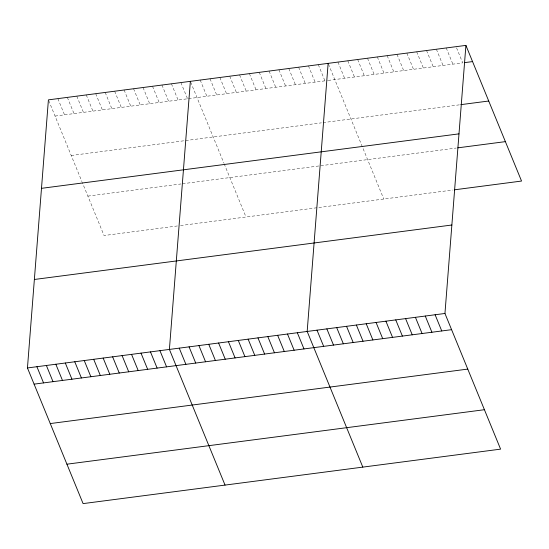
<?xml version="1.0" encoding="UTF-8"?>
<svg xmlns="http://www.w3.org/2000/svg" width="549" height="549" viewBox="0 0 549 549"><rect width="100%" height="100%" fill="white"/><g stroke="black" fill="none" stroke-linecap="round" stroke-linejoin="round"><path stroke-width="0.41" stroke-dasharray="2.75 2.06" d="M55.058 116.065L327.396 80.531M328.22 80.422L462.711 62.874L456.068 46.679M71.226 155.491L321.426 122.846M323.066 122.626L460.837 104.653M87.881 196.103L180.937 183.963M182.515 183.757L456.178 148.052M177.389 225.962L104.049 235.528L82.226 182.323M180.546 225.55L452.664 190.043M446.227 47.962L452.87 64.158M436.386 49.245L443.029 65.441M426.546 50.529L433.188 66.731M416.705 51.812L423.348 68.014M406.864 53.095L413.507 69.298M397.023 54.378L403.666 70.581M387.182 55.662L393.825 71.864M377.341 56.945L383.984 73.147M367.501 58.235L374.144 74.431M357.66 59.518L364.303 75.714M347.819 60.802L354.462 76.997M337.978 62.085L344.621 78.287M328.453 64.137L383.778 199.033M318.296 64.652L324.939 80.854M308.456 65.935L315.099 82.137M298.615 67.218L305.258 83.421M288.774 68.501L295.417 84.704M278.933 69.785L285.576 85.987M269.092 71.075L275.735 87.27M259.245 72.358L265.894 88.554M249.404 73.641L256.054 89.837M239.563 74.925L246.213 91.127M229.722 76.208L236.372 92.41M219.881 77.491L226.531 93.694M210.041 78.775L216.683 94.977M200.2 80.058L206.843 96.26M190.675 82.117L223.882 163.08M224.177 163.801L246 217.006M180.896 82.576L187.538 98.779M171.432 83.812L178.075 100.014M161.969 85.047L168.612 101.249M152.505 86.282L159.148 102.485M143.042 87.517L149.685 103.72M133.579 88.753L140.221 104.955M124.115 89.988L130.758 106.19M114.652 91.223L121.295 107.426M105.188 92.458L111.831 108.654M95.725 93.694L102.368 109.889M86.262 94.929L92.911 111.124M76.798 96.164L83.448 112.36M67.335 97.393L73.985 113.595M57.871 98.628L64.521 114.83M48.724 100.639L81.931 181.602"/><path stroke-width="0.82" d="M465.909 45.389L444.951 313.472L500.592 449.137L83.091 503.611L27.45 367.947L48.408 99.863L465.909 45.389L521.55 181.053L454.304 189.83M190.359 81.341L169.401 349.425L225.042 485.09M328.137 63.368L307.172 331.445L362.814 467.11M464.351 62.661L472.552 61.591M460.837 104.653L488.72 101.016M41.491 188.334L458.991 133.86M457.818 147.839L505.382 141.635M34.367 279.475L451.868 225.008M27.45 367.947L444.951 313.472M34.093 384.142L451.594 329.675M50.261 423.567L467.762 369.093M66.923 464.186L484.424 409.712M435.11 314.755L441.753 330.958M425.269 316.039L431.912 332.241M415.428 317.322L422.071 333.524M405.587 318.605L412.23 334.808M395.747 319.889L402.39 336.091M385.906 321.172L392.549 337.374M376.065 322.462L382.708 338.658M366.224 323.745L372.867 339.941M356.383 325.029L363.026 341.224M346.543 326.312L353.185 342.514M336.695 327.595L343.345 343.798M326.854 328.878L333.504 345.081M317.013 330.162L323.663 346.364M297.332 332.728L303.981 348.931M287.491 334.018L294.134 350.214M277.65 335.302L284.293 351.497M267.809 336.585L274.452 352.781M257.968 337.868L264.611 354.071M248.127 339.152L254.77 355.354M238.287 340.435L244.929 356.637M228.446 341.718L235.089 357.921M218.605 343.001L225.248 359.204M208.764 344.285L215.407 360.487M198.923 345.575L205.566 361.77M189.082 346.858L195.725 363.054M179.242 348.141L185.885 364.337M159.937 350.66L166.58 366.856M150.474 351.895L157.117 368.091M141.011 353.131L147.654 369.326M131.547 354.366L138.19 370.561M122.084 355.594L128.727 371.797M112.62 356.829L119.263 373.032M103.157 358.065L109.8 374.267M93.694 359.3L100.337 375.502M84.23 360.535L90.873 376.738M74.767 361.77L81.41 377.973M65.304 363.006L71.946 379.208M55.84 364.241L62.483 380.443M46.377 365.476L53.02 381.679M36.913 366.711L43.556 382.907"/></g></svg>
